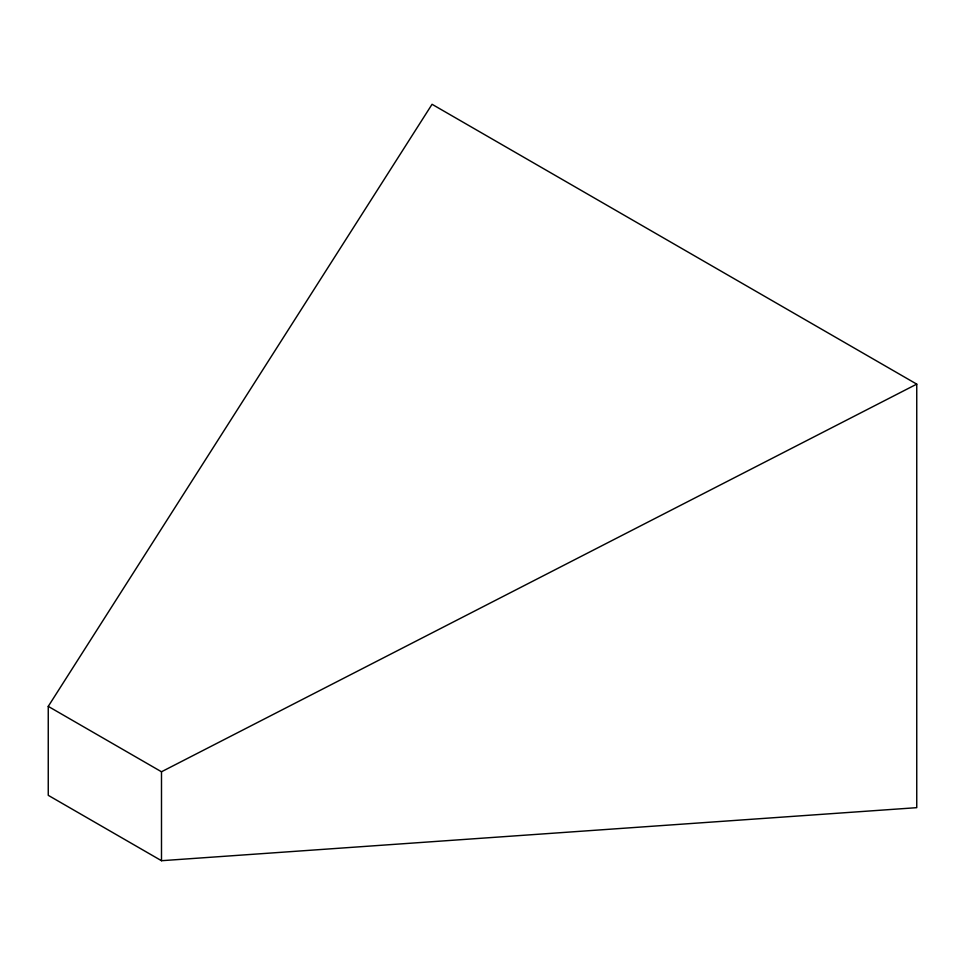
<?xml version="1.0" encoding="UTF-8"?>
<svg xmlns="http://www.w3.org/2000/svg" width="965" height="965" viewBox="0 0 965 965"><rect width="100%" height="100%" fill="white"/><g stroke="black" fill="none" stroke-linecap="round" stroke-linejoin="round"><path stroke-width="1.45" d="M48.25 706.38L432.055 104.292L916.75 384.13L916.75 807.669L161.493 860.708L48.25 795.329L48.25 706.38L161.493 771.771L916.75 384.13M161.493 771.771L161.493 860.708"/></g></svg>
